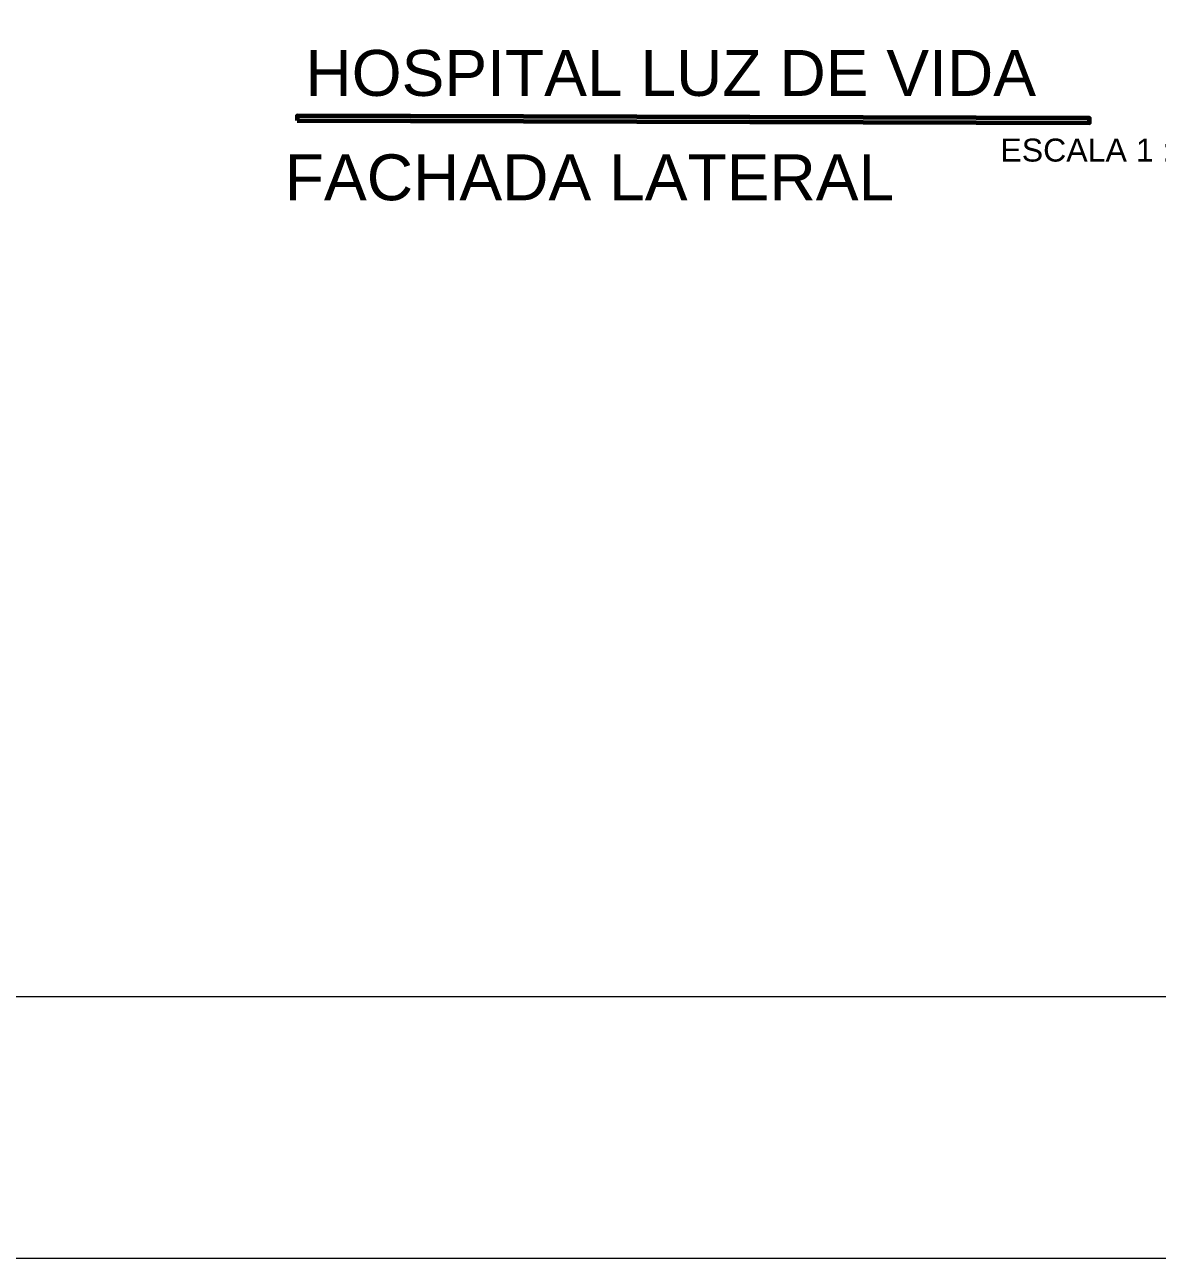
# Model space of a CAD drawing. Header units: millimetres. Extents: x -10 to 320, y -26 to 94.
# Drawn here: x 10.4 to 26.94, y -20.31 to -2.3 of the extents above; entities that cross this region are included whole.
import ezdxf

# ---------------------------------------------------------------- set-up
doc = ezdxf.new("R2010")
doc.units = ezdxf.units.MM
doc.header["$LTSCALE"] = 0.05
doc.layers.add('PDF_Text', color=7, linetype='Continuous')
doc.layers.add('PDF_TEXTO', color=7, linetype='Continuous')
doc.styles.add('PDF ArialMT', font='arial.ttf')

msp = doc.modelspace()

# ---------------------------------------------------------------- linework, layer by layer
at = {"lineweight": 13, "ltscale": 0.13}
for points in [[(-10.059, 50.083), (44.387, 50.083), (44.387, -20.306), (-10.059, -20.306)], [(-6.156, 46.506), (40.336, 46.506), (40.619, -16.488), (-5.874, -16.488)]]:
    msp.add_lwpolyline(points, close=True, dxfattribs=at)
at = {"layer": 'PDF_TEXTO', "lineweight": 60}
msp.add_lwpolyline([(14.383, -3.694), (25.956, -3.728), (25.956, -3.66), (14.383, -3.626)], close=True, dxfattribs=at)

# ---------------------------------------------------------------- texts
at = {"layer": 'PDF_Text', "attachment_point": 4, "style": 'PDF ArialMT'}
for s, insert, char_height in [('HOSPITAL LUZ DE VIDA ', (14.503, -3.005), 0.67056), ('ESCALA 1 :100', (24.652, -4.129), 0.33528)]:
    msp.add_mtext(s, dxfattribs=dict(at, insert=insert, char_height=char_height))
at = {"layer": 'PDF_Text', "insert": (14.202, -4.529), "char_height": 0.67056, "width": 9.8513, "attachment_point": 4, "style": 'PDF ArialMT'}
msp.add_mtext('FACHADA LATERAL', dxfattribs=at)

doc.saveas('drawing.dxf')
